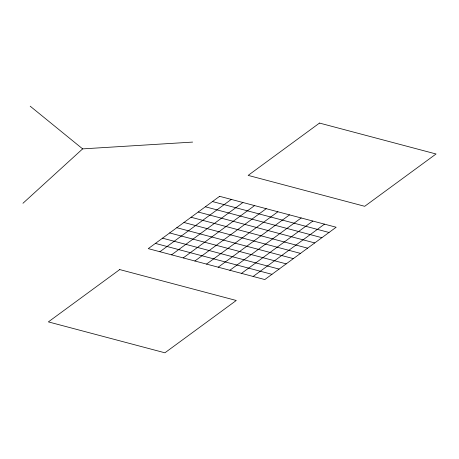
<?xml version="1.0" encoding="UTF-8"?>
<svg xmlns="http://www.w3.org/2000/svg" width="459" height="459" viewBox="0 0 459 459"><rect width="100%" height="100%" fill="white"/><g stroke="black" fill="none" stroke-linecap="round" stroke-linejoin="round"><path stroke-width="0.69" d="M22.95 203.28L82.637 148.882L192.625 142.089M159.916 251.733L231.267 199.413M171.568 254.825L242.92 202.499M183.221 257.912L254.579 205.592M194.874 261.005L266.231 208.684M206.533 264.097L277.884 211.777M218.186 267.19L289.537 214.869M229.839 270.276L301.19 217.956M241.491 273.369L312.849 221.049M253.144 276.461L324.502 224.141M212.477 201.553L329.017 232.466M205.345 206.785L321.885 237.693M198.208 212.018L314.748 242.926M191.07 217.25L307.61 248.158M183.939 222.477L300.479 253.391M176.801 227.71L293.341 258.624M169.664 232.942L286.209 263.856M162.532 238.175L279.072 269.089M155.394 243.408L271.935 274.321M30.202 106.201L82.637 148.882M119.719 269.571L48.367 321.891L164.907 352.799L236.259 300.479L119.719 269.571M219.614 196.32L148.263 248.64L264.803 279.554L336.154 227.234L219.614 196.32M319.51 123.069L248.153 175.39L364.698 206.303L436.05 153.983L319.51 123.069"/></g></svg>
